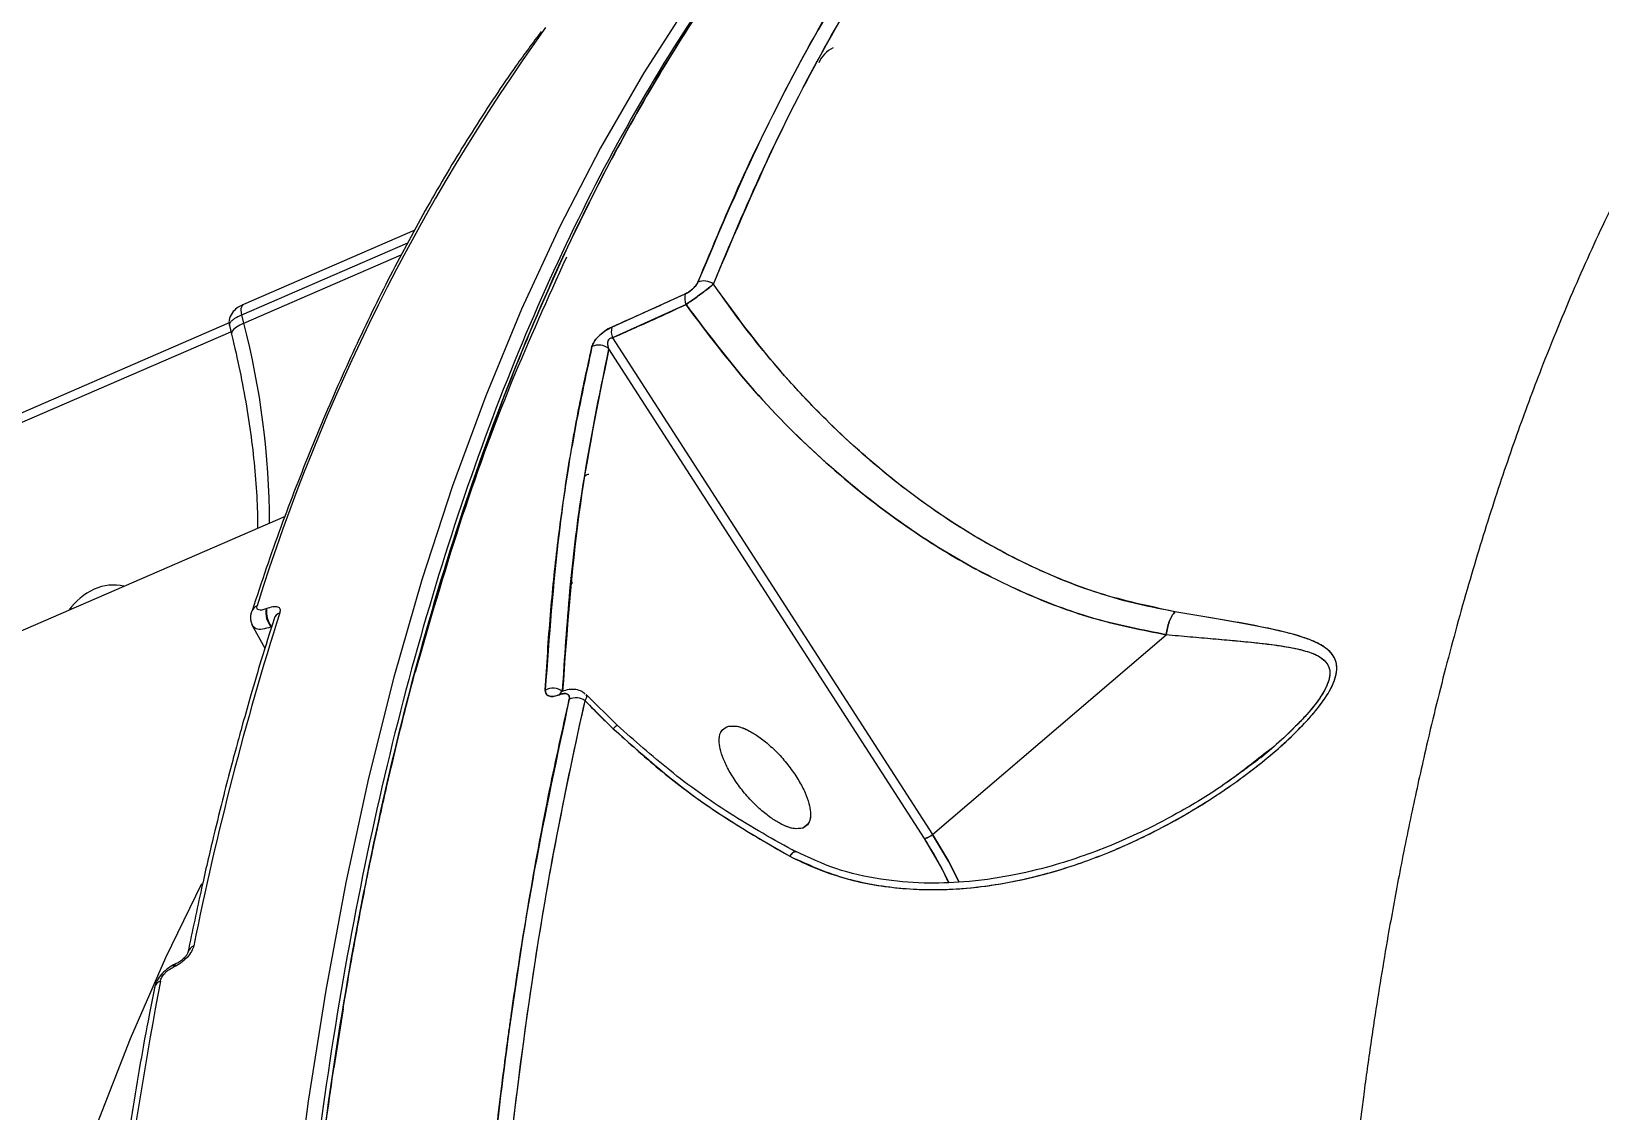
# Model space of a CAD drawing. Header units: millimetres. Extents: x -6332 to 8932, y -6739 to 7096.
# Drawn here: x -2504.1 to -2389.6, y -1802 to -1723.2 of the extents above; entities that cross this region are included whole.
import ezdxf

# ---------------------------------------------------------------- set-up
doc = ezdxf.new("R2010")
doc.units = ezdxf.units.MM
for name, color, linetype in [('DIKOM_ОБЪЕКТ', 7, 'Continuous'), ('DIKOM_РАЗМЕР_ЗОНА', 7, 'Continuous'), ('DIKOM_РАЗМЕР_ОБЪЕКТА', 7, 'Continuous')]:
    doc.layers.add(name, color=color, linetype=linetype)
doc.styles.add('style1', font='arial.ttf', dxfattribs={"width": 0.8})
doc.dimstyles.new('1-50', dxfattribs={"dimtxt": 300, "dimasz": 200, "dimexe": 100, "dimexo": 0, "dimgap": 100, "dimtad": 1, "dimtxsty": 'style1', "dimcen": 200, "dimclrd": 7, "dimclre": 7, "dimclrt": 7, "dimadec": 1, "dimazin": 2, "dimtfac": 1, "dimtmove": 0, "dimatfit": 2, "dimfxl": 0, "dimlwd": 25, "dimlwe": 18, "dimarcsym": 0})

# ---------------------------------------------------------------- blocks, each defined once
blk = doc.blocks.new('*D9')
at = {"layer": 'Defpoints', "color": 0, "transparency": 16777216}
for p in [(777.17, 5593.97), (-4228.73, -3389.78), (7301.72, -3389.78)]:
    blk.add_point(p, dxfattribs=at)
at = {"layer": 'DIKOM_РАЗМЕР_ОБЪЕКТА', "color": 7, "lineweight": 18, "transparency": 16777216}
for p, q in [((777.17, 5593.97), (7401.72, 5593.97)), ((-4228.73, -3389.78), (7401.72, -3389.78))]:
    blk.add_line(p, q, dxfattribs=at)
at = {"layer": 'DIKOM_РАЗМЕР_ОБЪЕКТА', "color": 7, "lineweight": 25, "transparency": 16777216}
blk.add_line((7301.72, 5393.97), (7301.72, -3189.78), dxfattribs=at)
at = {"layer": 'DIKOM_РАЗМЕР_ОБЪЕКТА', "color": 7, "transparency": 16777216}
for points in [[(7268.39, 5393.97), (7335.06, 5393.97), (7301.72, 5593.97)], [(7268.39, -3189.78), (7335.06, -3189.78), (7301.72, -3389.78)]]:
    blk.add_solid(points, dxfattribs=at)
at = {"layer": 'DIKOM_РАЗМЕР_ОБЪЕКТА', "color": 7, "transparency": 16777216, "insert": (7048.55, 1153.71), "char_height": 300, "attachment_point": 5, "rotation": 90, "style": 'style1'}
blk.add_mtext('9000', dxfattribs=at)
blk = doc.blocks.new('*D10')
at = {"layer": 'Defpoints', "color": 0, "transparency": 16777216}
for p in [(4034.78, 3636.59), (-4490.85, -1960.46), (4034.78, -5533.39)]:
    blk.add_point(p, dxfattribs=at)
at = {"layer": 'DIKOM_РАЗМЕР_ОБЪЕКТА', "color": 7, "lineweight": 18, "transparency": 16777216}
for p, q in [((4034.78, 3636.59), (4034.78, -5633.39)), ((-4490.85, -1960.46), (-4490.85, -5633.39))]:
    blk.add_line(p, q, dxfattribs=at)
at = {"layer": 'DIKOM_РАЗМЕР_ОБЪЕКТА', "color": 7, "lineweight": 25, "transparency": 16777216}
blk.add_line((-4290.85, -5533.39), (3834.78, -5533.39), dxfattribs=at)
at = {"layer": 'DIKOM_РАЗМЕР_ОБЪЕКТА', "color": 7, "transparency": 16777216}
for points in [[(-4290.85, -5500.05), (-4290.85, -5566.72), (-4490.85, -5533.39)], [(3834.78, -5500.05), (3834.78, -5566.72), (4034.78, -5533.39)]]:
    blk.add_solid(points, dxfattribs=at)
at = {"layer": 'DIKOM_РАЗМЕР_ОБЪЕКТА', "color": 7, "transparency": 16777216, "insert": (308.03, -5280.21), "char_height": 300, "attachment_point": 5, "style": 'style1'}
blk.add_mtext('8500', dxfattribs=at)
blk = doc.blocks.new('*D11')
at = {"layer": 'Defpoints', "color": 0, "transparency": 16777216}
for p in [(1114.35, 7096.35), (-4349.59, -4627.34), (8831.76, -4627.34)]:
    blk.add_point(p, dxfattribs=at)
at = {"layer": 'DIKOM_РАЗМЕР_ЗОНА', "color": 7, "lineweight": 18, "transparency": 16777216}
for p, q in [((1114.35, 7096.35), (8931.76, 7096.35)), ((-4349.59, -4627.34), (8931.76, -4627.34))]:
    blk.add_line(p, q, dxfattribs=at)
at = {"layer": 'DIKOM_РАЗМЕР_ЗОНА', "color": 7, "lineweight": 25, "transparency": 16777216}
blk.add_line((8831.76, 6896.35), (8831.76, -4427.34), dxfattribs=at)
at = {"layer": 'DIKOM_РАЗМЕР_ЗОНА', "color": 7, "transparency": 16777216}
for points in [[(8798.42, 6896.35), (8865.09, 6896.35), (8831.76, 7096.35)], [(8798.42, -4427.34), (8865.09, -4427.34), (8831.76, -4627.34)]]:
    blk.add_solid(points, dxfattribs=at)
at = {"layer": 'DIKOM_РАЗМЕР_ЗОНА', "color": 7, "transparency": 16777216, "insert": (8578.59, 1308.2), "char_height": 300, "attachment_point": 5, "rotation": 90, "style": 'style1'}
blk.add_mtext('11750', dxfattribs=at)
blk = doc.blocks.new('*D12')
at = {"layer": 'Defpoints', "color": 0, "transparency": 16777216}
for p in [(6134.38, 3354.85), (-6332, -2644.93), (6134.38, -6639)]:
    blk.add_point(p, dxfattribs=at)
at = {"layer": 'DIKOM_РАЗМЕР_ЗОНА', "color": 7, "lineweight": 18, "transparency": 16777216}
for p, q in [((6134.38, 3354.85), (6134.38, -6739)), ((-6332, -2644.93), (-6332, -6739))]:
    blk.add_line(p, q, dxfattribs=at)
at = {"layer": 'DIKOM_РАЗМЕР_ЗОНА', "color": 7, "lineweight": 25, "transparency": 16777216}
blk.add_line((-6132, -6639), (5934.38, -6639), dxfattribs=at)
at = {"layer": 'DIKOM_РАЗМЕР_ЗОНА', "color": 7, "transparency": 16777216}
for points in [[(-6132, -6605.67), (-6132, -6672.33), (-6332, -6639)], [(5934.38, -6605.67), (5934.38, -6672.33), (6134.38, -6639)]]:
    blk.add_solid(points, dxfattribs=at)
at = {"layer": 'DIKOM_РАЗМЕР_ЗОНА', "color": 7, "transparency": 16777216, "insert": (-98.81, -6385.83), "char_height": 300, "attachment_point": 5, "style": 'style1'}
blk.add_mtext('12500', dxfattribs=at)

msp = doc.modelspace()

# ---------------------------------------------------------------- linework, layer by layer
at = {"layer": 'DIKOM_ОБЪЕКТ', "color": 7, "linetype": 'Continuous', "lineweight": 15}
for p, q in [((-2488.753, -1743.886), (-2476.624, -1738.633)), ((-2476.124, -1737.721), (-2488.633, -1743.138)), ((-2488.605, -1744.492), (-2477.107, -1739.512)), ((-2461.723, -1744.782), (-2456.369, -1742.367)), ((-2456.316, -1743.148), (-2461.682, -1745.569)), ((-2488.605, -1744.492), (-2488.753, -1743.886)), ((-2515.953, -1756.556), (-2489.556, -1745.125)), ((-2489.686, -1744.485), (-2515.832, -1755.809)), ((-2489.665, -1744.682), (-2489.511, -1745.309)), ((-2438.906, -1782.133), (-2461.951, -1746.384)), ((-2461.682, -1745.569), (-2438.309, -1781.827)), ((-2485.584, -1758.607), (-2754.471, -1875.056)), ((-2464.761, -1763.05), (-2464.683, -1763.352)), ((-2464.61, -1763.546), (-2464.692, -1763.252)), ((-2486.946, -1765.335), (-2486.991, -1765.355)), ((-2488.04, -1766.49), (-2487.067, -1768.228)), ((-2438.309, -1781.827), (-2421.244, -1767.247)), ((-2461.342, -1773.865), (-2463.597, -1771.626)), ((-2464.853, -1772.017), (-2464.852, -1772.017)), ((-2463.687, -1772.069), (-2461.631, -1774.115)), ((-2463.905, -1773.112), (-2463.903, -1773.115)), ((-2414.324, -1776.214), (-2413.561, -1775.561)), ((-2413.585, -1775.582), (-2414.131, -1775.996)), ((-2466.404, -1779.626), (-2466.472, -1779.655)), ((-2465.132, -1779.076), (-2465.154, -1779.085)), ((-2478.864, -1781.38), (-2478.907, -1781.561)), ((-2448.314, -1783.144), (-2448.353, -1783.11)), ((-2493.55, -1791.266), (-2493.616, -1791.295)), ((-2493.703, -1791.501), (-2493.769, -1791.53)), ((-2481.349, -1794.557), (-2482.039, -1798.864))]:
    msp.add_line(p, q, dxfattribs=at)
at = {"layer": 'DIKOM_ОБЪЕКТ', "color": 7, "linetype": 'Continuous', "lineweight": 15, "flags": 128}
for points in [[(-2443.986, -1706.215), (-2445.046, -1707.311), (-2448.888, -1711.586), (-2452.563, -1716.166), (-2456.068, -1721.045), (-2459.399, -1726.221), (-2462.554, -1731.689), (-2465.53, -1737.445), (-2468.325, -1743.484), (-2470.936, -1749.799), (-2473.361, -1756.387), (-2475.598, -1763.242), (-2477.646, -1770.357), (-2479.501, -1777.727), (-2481.164, -1785.346), (-2482.632, -1793.207), (-2483.905, -1801.304), (-2484.98, -1809.629)], [(-2488.753, -1743.886), (-2488.787, -1743.714), (-2488.8, -1743.555), (-2488.792, -1743.415), (-2488.765, -1743.298), (-2488.718, -1743.208), (-2488.653, -1743.149), (-2488.633, -1743.138)], [(-2488.605, -1744.492), (-2488.907, -1744.637), (-2489.157, -1744.791), (-2489.347, -1744.946), (-2489.468, -1745.097), (-2489.517, -1745.237), (-2489.512, -1745.305)], [(-2488.052, -1765.586), (-2488.055, -1765.593), (-2488.069, -1765.647)], [(-2437.096, -1785.367), (-2437.722, -1784.137), (-2438.906, -1782.133)], [(-2438.309, -1781.827), (-2437.147, -1783.785), (-2436.368, -1785.319)], [(-2436.355, -1785.346), (-2437.147, -1783.785), (-2438.309, -1781.827)], [(-2510.129, -1943.798), (-2511.086, -1933.989), (-2511.843, -1924.327), (-2512.401, -1914.823), (-2512.759, -1905.485), (-2512.916, -1896.321), (-2512.872, -1887.341), (-2512.628, -1878.553), (-2512.184, -1869.965), (-2511.539, -1861.584), (-2510.695, -1853.418), (-2509.652, -1845.477), (-2508.412, -1837.766), (-2506.975, -1830.292), (-2505.344, -1823.063), (-2503.518, -1816.085), (-2501.501, -1809.365), (-2499.293, -1802.91), (-2496.898, -1796.724), (-2494.316, -1790.815), (-2491.673, -1785.42)]]:
    msp.add_lwpolyline(points, dxfattribs=at)
at = {"layer": 'DIKOM_ОБЪЕКТ', "color": 7, "linetype": 'Continuous', "lineweight": 15}
for centre, radius, start, end in [((-2345.929, -1809.444), 148.469, 144.3553, 162.64161), ((-2444.641, -1726.352), 2.16, 115.67677, 156.52437), ((-2455.004, -1742.538), 1.124, 52.14473, 113.29114), ((-2455.254, -1742.684), 1.159, 164.13553, 203.60057), ((-2545.74, -1759.232), 59.006, 0.12339, 14.46615), ((-2460.603, -1745.119), 1.17, 163.27728, 202.63802), ((-2462.694, -1747.21), 1.111, 48.02383, 116.11199), ((-2498.135, -1767.061), 3.439, 77.08262, 114.09702), ((-2497.342, -1768.462), 5.044, 115.82223, 143.35137), ((-2267.302, -1835.113), 229.448, 162.37717, 168.65138), ((-2487.366, -1765.823), 0.726, 111.75651, 160.90718), ((-2485.267, -1765.595), 1.74, 172.07017, 218.79209), ((-2485.221, -1765.575), 1.741, 172.07893, 218.7881), ((-2485.713, -1766.321), 0.724, 111.72391, 162.33349), ((-2466.043, -1772.298), 1.151, 52.00162, 118.65631), ((-2465.221, -1771.709), 0.342, 114.0321, 167.01587), ((-2464.362, -1773.078), 1.214, 56.19604, 113.22782), ((-2460.657, -1774.951), 1.284, 122.21904, 139.35155), ((-2460.653, -1774.955), 1.29, 122.27047, 139.32344), ((-2650.165, -1476.055), 459.883, 301.8116, 319.00071), ((-2439.167, -1780.89), 1.27, 281.86821, 312.46927), ((-2492.028, -1790.604), 0.683, 110.13085, 166.61522), ((-2493.472, -1791.556), 0.298, 119.04846, 174.97342), ((-2493.412, -1791.524), 0.292, 117.99393, 175.39526), ((-2153.295, -1856.459), 347.345, 169.39517, 180.32287), ((-2494.465, -1793.182), 0.691, 110.52059, 168.11201)]:
    msp.add_arc(centre, radius, start, end, dxfattribs=at)
for points, knots in [([(-2415.623, -1687.024), (-2416.991, -1687.599), (-2421.049, -1689.303), (-2427.426, -1693.101), (-2433.934, -1697.785), (-2439.386, -1702.536), (-2442.779, -1705.91), (-2445.011, -1708.328), (-2446.155, -1709.608), (-2447.288, -1710.921), (-2448.408, -1712.265), (-2449.516, -1713.639), (-2451.57, -1716.273), (-2454.549, -1720.399), (-2458.358, -1726.366), (-2462.096, -1733.021), (-2465.57, -1740.098), (-2468.77, -1747.557), (-2471.569, -1755.019), (-2473.348, -1760.451), (-2474.269, -1763.481), (-2474.497, -1764.242), (-2474.724, -1765.009), (-2474.949, -1765.781), (-2475.172, -1766.558), (-2475.394, -1767.34), (-2475.614, -1768.128), (-2475.942, -1769.314), (-2476.426, -1771.119), (-2477.108, -1773.766), (-2477.921, -1777.108), (-2478.843, -1781.174), (-2479.847, -1786.001), (-2480.898, -1791.623), (-2481.96, -1798.081), (-2482.885, -1804.68), (-2483.669, -1811.292), (-2484.314, -1817.783), (-2484.734, -1823.048), (-2484.991, -1826.886), (-2485.127, -1829.112), (-2485.252, -1831.388), (-2485.366, -1833.715), (-2485.469, -1836.092), (-2485.559, -1838.521), (-2485.636, -1841), (-2485.79, -1847.171), (-2485.849, -1857.004), (-2485.526, -1870.565), (-2484.845, -1883.893), (-2483.854, -1896.93), (-2482.593, -1909.629), (-2481.128, -1921.927), (-2479.957, -1930.067), (-2479.386, -1934.036)], [0, 0, 0, 0, 0.0236965, 0.0702899, 0.1176621, 0.1493564, 0.1813893, 0.1898357, 0.1983044, 0.206797, 0.2153133, 0.2238524, 0.232415, 0.2634547, 0.2960151, 0.3300955, 0.365696, 0.3982835, 0.4320469, 0.4627338, 0.4657972, 0.4688688, 0.4719499, 0.4750391, 0.4781377, 0.4812444, 0.4843605, 0.4874846, 0.4952807, 0.5055334, 0.5182447, 0.5335461, 0.5513434, 0.5716388, 0.5944326, 0.6197233, 0.6398573, 0.6613339, 0.6841528, 0.6911342, 0.6982297, 0.7054433, 0.712774, 0.7202194, 0.7277835, 0.7354621, 0.7432594, 0.7847658, 0.824663, 0.8629504, 0.8996278, 0.9346961, 0.9681543, 1, 1, 1, 1]), ([(-2479.386, -1934.036), (-2480.23, -1928.059), (-2481.913, -1916.128), (-2483.724, -1898.734), (-2485.009, -1881.797), (-2485.723, -1865.359), (-2485.878, -1849.415), (-2485.481, -1834.259), (-2484.563, -1819.869), (-2483.158, -1806.27), (-2481.255, -1793.251), (-2478.867, -1780.871), (-2475.942, -1768.903), (-2472.453, -1757.385), (-2468.36, -1746.369), (-2463.729, -1736.084), (-2458.572, -1726.58), (-2452.914, -1717.908), (-2446.906, -1710.263), (-2440.597, -1703.58), (-2434.008, -1697.827), (-2427.062, -1692.801), (-2422.118, -1690.126), (-2419.65, -1688.791)], [0, 0, 0, 0, 0.0491911, 0.0981958, 0.1469531, 0.195582, 0.2441939, 0.2929075, 0.3390348, 0.3854214, 0.4316444, 0.4776377, 0.5235009, 0.5721064, 0.62079, 0.6696663, 0.7188379, 0.7678839, 0.8166654, 0.8625267, 0.9083554, 0.9542491, 1, 1, 1, 1]), ([(-2356.266, -1695.891), (-2357.149, -1696.5), (-2359.511, -1698.129), (-2363.197, -1701.188), (-2367.353, -1705.047), (-2371.021, -1708.945), (-2374.25, -1712.774), (-2377.08, -1716.451), (-2379.856, -1720.404), (-2382.515, -1724.561), (-2384.662, -1728.237), (-2386.342, -1731.319), (-2387.637, -1733.813), (-2388.918, -1736.408), (-2390.184, -1739.106), (-2391.432, -1741.91), (-2392.661, -1744.821), (-2394.085, -1748.388), (-2395.697, -1752.726), (-2397.472, -1757.967), (-2399.208, -1763.634), (-2400.837, -1769.565), (-2402.193, -1775.104), (-2403.315, -1780.177), (-2404.225, -1784.697), (-2405.155, -1789.775), (-2405.779, -1793.598), (-2406.177, -1796.25), (-2406.307, -1797.135), (-2406.437, -1798.037), (-2406.566, -1798.953), (-2406.695, -1799.887), (-2406.843, -1800.991), (-2407.032, -1802.441), (-2407.279, -1804.415), (-2407.576, -1806.942), (-2407.911, -1810.033), (-2408.256, -1813.556), (-2408.566, -1817.129), (-2408.881, -1821.257), (-2409.165, -1825.662), (-2409.426, -1830.819), (-2409.679, -1837.565), (-2409.826, -1846.029), (-2409.78, -1855.787), (-2409.58, -1862.196), (-2409.484, -1865.278)], [0, 0, 0, 0, 0.0240941, 0.0644714, 0.1054357, 0.1469873, 0.1778132, 0.2092597, 0.2413283, 0.2740215, 0.3054078, 0.3224549, 0.3397962, 0.357434, 0.3753679, 0.3935989, 0.4121245, 0.4309459, 0.4602825, 0.4910979, 0.5233903, 0.5571596, 0.5894124, 0.6125213, 0.6369144, 0.6591051, 0.689416, 0.6936646, 0.6979762, 0.7023527, 0.7067916, 0.7112971, 0.7158667, 0.7227302, 0.732138, 0.7440913, 0.7585898, 0.7756367, 0.7931614, 0.8078179, 0.8319613, 0.8525718, 0.8764834, 0.920692, 0.9618644, 1, 1, 1, 1]), ([(-2432.198, -1702.682), (-2433.901, -1704.672), (-2437.302, -1708.648), (-2442.01, -1715.304), (-2446.671, -1722.888), (-2451.23, -1731.513), (-2454.041, -1738.172), (-2455.449, -1741.506)], [0, 0, 0, 0, 0.1870219, 0.3735559, 0.5598971, 0.7796488, 1, 1, 1, 1]), ([(-2455.449, -1741.506), (-2454.349, -1738.872), (-2452.193, -1733.705), (-2448.674, -1726.635), (-2444.937, -1719.971), (-2440.937, -1713.742), (-2436.68, -1707.891), (-2433.679, -1704.402), (-2432.198, -1702.682)], [0, 0, 0, 0, 0.1733415, 0.3400072, 0.499999, 0.6711007, 0.8377633, 1, 1, 1, 1]), ([(-2454.315, -1741.651), (-2453.128, -1738.816), (-2450.758, -1733.154), (-2446.784, -1725.311), (-2442.25, -1717.537), (-2437.09, -1709.928), (-2433.102, -1705.227), (-2431.105, -1702.873)], [0, 0, 0, 0, 0.1870163, 0.3735513, 0.5598924, 0.7796434, 1, 1, 1, 1]), ([(-2454.315, -1741.651), (-2452.719, -1737.892), (-2449.527, -1730.375), (-2443.974, -1720.268), (-2437.91, -1710.947), (-2433.378, -1705.57), (-2431.105, -1702.873)], [0, 0, 0, 0, 0.2493192, 0.4986064, 0.7485819, 1, 1, 1, 1]), ([(-2442.944, -1706.268), (-2443.965, -1707.268), (-2447.503, -1710.735), (-2452.745, -1717.534), (-2458.714, -1726.515), (-2463.945, -1736.108), (-2468.656, -1746.501), (-2472.825, -1757.678), (-2476.446, -1769.621), (-2479.514, -1782.294), (-2482.019, -1795.678), (-2483.957, -1809.742), (-2485.322, -1824.444), (-2486.093, -1839.403), (-2486.313, -1854.535), (-2486.024, -1869.775), (-2485.38, -1882.522), (-2484.66, -1892.492), (-2484.079, -1899.33), (-2483.558, -1904.701), (-2483.123, -1908.855), (-2482.748, -1912.264), (-2482.251, -1916.534), (-2481.609, -1921.698), (-2480.805, -1927.761), (-2480.167, -1932.131), (-2479.826, -1934.46)], [0, 0, 0, 0, 0.0260406, 0.0902502, 0.1486585, 0.2071547, 0.2655243, 0.3238832, 0.3822423, 0.4405961, 0.4989499, 0.5573691, 0.6158193, 0.6741664, 0.7286243, 0.7830783, 0.8375341, 0.8614943, 0.8851815, 0.9068356, 0.9154081, 0.9266396, 0.9407169, 0.9576547, 0.9774386, 1, 1, 1, 1]), ([(-2466.884, -1723.204), (-2467.5, -1724.028), (-2469.183, -1726.282), (-2471.779, -1730.226), (-2474.684, -1735.01), (-2477.438, -1740.036), (-2480.05, -1745.286), (-2482.516, -1750.756), (-2484.826, -1756.458), (-2486.658, -1761.371), (-2487.661, -1764.463), (-2487.999, -1765.506)], [0, 0, 0, 0, 0.0713604, 0.1949922, 0.3186431, 0.4423125, 0.5659908, 0.6896792, 0.8133805, 0.9370816, 1, 1, 1, 1]), ([(-2465.047, -1739.676), (-2466.417, -1742.696), (-2469.238, -1748.914), (-2472.93, -1759.031), (-2475.057, -1766.377), (-2476.103, -1769.992)], [0, 0, 0, 0, 0.324118, 0.667396, 1, 1, 1, 1]), ([(-2455.449, -1741.506), (-2455.488, -1741.584), (-2455.566, -1741.74), (-2455.809, -1742), (-2456.098, -1742.227), (-2456.278, -1742.32), (-2456.369, -1742.367)], [0, 0, 0, 0, 0.2807846, 0.5601499, 0.7797427, 1, 1, 1, 1]), ([(-2456.369, -1742.367), (-2456.318, -1742.341), (-2456.216, -1742.292), (-2456.06, -1742.192), (-2455.911, -1742.079), (-2455.731, -1741.919), (-2455.55, -1741.712), (-2455.483, -1741.574), (-2455.449, -1741.506)], [0, 0, 0, 0, 0.1269542, 0.2511724, 0.3750512, 0.5009941, 0.7505298, 1, 1, 1, 1]), ([(-2454.315, -1741.651), (-2454.428, -1741.745), (-2454.655, -1741.935), (-2455.172, -1742.333), (-2455.759, -1742.764), (-2456.13, -1743.02), (-2456.316, -1743.148)], [0, 0, 0, 0, 0.2500581, 0.4998698, 0.7497183, 1, 1, 1, 1]), ([(-2456.316, -1743.148), (-2456.1, -1742.998), (-2455.668, -1742.7), (-2455.053, -1742.241), (-2454.593, -1741.884), (-2454.406, -1741.727), (-2454.315, -1741.651)], [0, 0, 0, 0, 0.2887251, 0.5763636, 0.7934587, 1, 1, 1, 1]), ([(-2420.61, -1765.57), (-2422.463, -1765.178), (-2426.162, -1764.396), (-2431.503, -1762.184), (-2436.616, -1759.331), (-2441.531, -1755.782), (-2446.16, -1751.612), (-2450.502, -1746.904), (-2453.043, -1743.402), (-2454.315, -1741.651)], [0, 0, 0, 0, 0.1397249, 0.2790032, 0.4195436, 0.5603446, 0.7076751, 0.8537759, 1, 1, 1, 1]), ([(-2420.61, -1765.57), (-2421.711, -1765.358), (-2423.92, -1764.934), (-2427.188, -1763.909), (-2430.101, -1762.744), (-2432.699, -1761.487), (-2434.939, -1760.25), (-2437.171, -1758.861), (-2439.397, -1757.314), (-2441.678, -1755.553), (-2443.929, -1753.621), (-2446.323, -1751.355), (-2448.573, -1748.985), (-2450.711, -1746.483), (-2452.565, -1744.131), (-2453.733, -1742.475), (-2454.315, -1741.651)], [0, 0, 0, 0, 0.0827932, 0.1662701, 0.2510221, 0.311387, 0.3751226, 0.4350086, 0.4993087, 0.5675038, 0.6382014, 0.7068969, 0.7964843, 0.8633334, 0.9319576, 1, 1, 1, 1]), ([(-2488.638, -1743.14), (-2488.767, -1743.203), (-2489.047, -1743.339), (-2489.427, -1743.665), (-2489.647, -1744.05), (-2489.711, -1744.413), (-2489.678, -1744.6), (-2489.661, -1744.695)], [0, 0, 0, 0, 0.1963999, 0.4269809, 0.6986162, 0.8475289, 1, 1, 1, 1]), ([(-2456.369, -1742.367), (-2457.366, -1742.825), (-2459.146, -1743.644), (-2460.935, -1744.435), (-2461.723, -1744.782)], [0, 0, 0, 0, 0.5600127, 1, 1, 1, 1]), ([(-2461.682, -1745.569), (-2460.678, -1745.124), (-2458.885, -1744.33), (-2457.101, -1743.509), (-2456.316, -1743.148)], [0, 0, 0, 0, 0.5600248, 1, 1, 1, 1]), ([(-2456.316, -1743.148), (-2454.798, -1745.159), (-2451.76, -1749.186), (-2446.509, -1754.486), (-2441.269, -1758.742), (-2436.163, -1762.002), (-2431.361, -1764.392), (-2426.382, -1766.244), (-2422.96, -1766.912), (-2421.244, -1767.247)], [0, 0, 0, 0, 0.1656461, 0.3315205, 0.4990065, 0.6247119, 0.7500157, 0.8746266, 1, 1, 1, 1]), ([(-2421.244, -1767.247), (-2422.957, -1766.913), (-2426.373, -1766.247), (-2431.342, -1764.4), (-2436.136, -1762.017), (-2441.221, -1758.775), (-2446.461, -1754.531), (-2451.727, -1749.226), (-2454.788, -1745.172), (-2456.316, -1743.148)], [0, 0, 0, 0, 0.1251525, 0.2495243, 0.374578, 0.5000467, 0.6660979, 0.8332536, 1, 1, 1, 1]), ([(-2488.753, -1743.886), (-2488.949, -1743.981), (-2489.248, -1744.126), (-2489.502, -1744.329), (-2489.66, -1744.508), (-2489.661, -1744.617), (-2489.661, -1744.682)], [0, 0, 0, 0, 0.3480937, 0.5314497, 0.7207462, 1, 1, 1, 1]), ([(-2489.518, -1745.307), (-2489.484, -1745.438), (-2489.221, -1746.45), (-2488.825, -1748.323), (-2488.343, -1750.912), (-2487.979, -1753.458), (-2487.734, -1755.93), (-2487.61, -1757.95), (-2487.615, -1759.093), (-2487.616, -1759.487)], [0, 0, 0, 0, 0.0256453, 0.1979539, 0.3730825, 0.5499674, 0.7279231, 0.9062691, 1, 1, 1, 1]), ([(-2461.723, -1744.782), (-2461.901, -1744.874), (-2462.257, -1745.056), (-2462.746, -1745.479), (-2463.069, -1745.884), (-2463.145, -1746.103), (-2463.183, -1746.212)], [0, 0, 0, 0, 0.2496556, 0.4990499, 0.750109, 1, 1, 1, 1]), ([(-2463.183, -1746.212), (-2463.145, -1746.103), (-2463.07, -1745.886), (-2462.796, -1745.543), (-2462.505, -1745.271), (-2462.253, -1745.077), (-2461.985, -1744.907), (-2461.81, -1744.824), (-2461.723, -1744.782)], [0, 0, 0, 0, 0.2483668, 0.4979958, 0.6250714, 0.7486939, 0.8739305, 1, 1, 1, 1]), ([(-2463.183, -1746.212), (-2463.656, -1748.419), (-2464.602, -1752.83), (-2465.852, -1761.1), (-2466.313, -1767.423), (-2466.595, -1771.288)], [0, 0, 0, 0, 0.2801056, 0.5599839, 1, 1, 1, 1]), ([(-2466.595, -1771.288), (-2466.48, -1769.451), (-2466.257, -1765.865), (-2465.717, -1760.688), (-2465.033, -1755.687), (-2464.202, -1750.843), (-2463.518, -1747.736), (-2463.183, -1746.212)], [0, 0, 0, 0, 0.2074361, 0.4049769, 0.6038432, 0.8057345, 1, 1, 1, 1]), ([(-2461.951, -1746.384), (-2462.763, -1750.333), (-2464.389, -1758.241), (-2465.019, -1767.005), (-2465.334, -1771.391)], [0, 0, 0, 0, 0.4994971, 1, 1, 1, 1]), ([(-2465.334, -1771.391), (-2465.173, -1768.925), (-2464.85, -1763.995), (-2463.834, -1755.555), (-2462.665, -1749.863), (-2461.951, -1746.384)], [0, 0, 0, 0, 0.2801061, 0.5599854, 1, 1, 1, 1]), ([(-2461.951, -1746.384), (-2461.993, -1746.233), (-2462.048, -1746.041), (-2462.001, -1745.789), (-2461.948, -1745.684), (-2461.884, -1745.621), (-2461.822, -1745.587), (-2461.753, -1745.567), (-2461.707, -1745.568), (-2461.682, -1745.569)], [0, 0, 0, 0, 0.4985427, 0.6391574, 0.7488919, 0.8078557, 0.8661082, 0.9288825, 1, 1, 1, 1]), ([(-2461.951, -1746.384), (-2461.991, -1746.242), (-2462.042, -1746.062), (-2462.01, -1745.824), (-2461.967, -1745.711), (-2461.899, -1745.63), (-2461.825, -1745.587), (-2461.754, -1745.567), (-2461.707, -1745.568), (-2461.682, -1745.569)], [0, 0, 0, 0, 0.4708278, 0.6004007, 0.7102262, 0.8043867, 0.8645032, 0.9284257, 1, 1, 1, 1]), ([(-2265.973, -1753.201), (-2267.836, -1756.039), (-2271.959, -1762.32), (-2278.619, -1771.822), (-2285.898, -1781.746), (-2293.408, -1791.475), (-2301.14, -1801.005), (-2309.091, -1810.333), (-2317.257, -1819.451), (-2325.635, -1828.356), (-2334.221, -1837.041), (-2343.01, -1845.501), (-2351.998, -1853.732), (-2361.181, -1861.729), (-2370.554, -1869.485), (-2380.113, -1876.999), (-2389.854, -1884.264), (-2399.771, -1891.275), (-2409.86, -1898.03), (-2420.115, -1904.523), (-2430.532, -1910.75), (-2441.105, -1916.708), (-2451.827, -1922.394), (-2462.702, -1927.789), (-2471.757, -1932.051), (-2477.23, -1934.407), (-2478.987, -1935.163)], [0, 0, 0, 0, 0.0350796, 0.0776591, 0.1202693, 0.1629168, 0.2055945, 0.2483082, 0.2910551, 0.3338343, 0.3766468, 0.4194933, 0.4623723, 0.5052843, 0.5482294, 0.5912093, 0.634222, 0.677267, 0.7203471, 0.7634614, 0.8066089, 0.8497917, 0.8930068, 0.9362571, 0.9795423, 1, 1, 1, 1]), ([(-2265.851, -1753.592), (-2270.346, -1760.288), (-2279.335, -1773.679), (-2293.912, -1792.827), (-2309.252, -1811.24), (-2325.404, -1828.818), (-2342.314, -1845.54), (-2359.957, -1861.368), (-2378.292, -1876.275), (-2397.285, -1890.226), (-2416.895, -1903.201), (-2437.093, -1915.148), (-2457.798, -1926.139), (-2472.014, -1932.573), (-2479.122, -1935.79)], [0, 0, 0, 0, 0.0833334, 0.1666661, 0.249999, 0.3333334, 0.4166673, 0.4999994, 0.5833335, 0.6666669, 0.7500002, 0.8333339, 0.9166667, 1, 1, 1, 1]), ([(-2463.676, -1755.659), (-2463.612, -1755.603), (-2463.531, -1755.531), (-2463.426, -1755.52), (-2463.403, -1755.517)], [0, 0, 0, 0, 0.7844787, 1, 1, 1, 1]), ([(-2486.403, -1766.101), (-2486.716, -1767.091), (-2487.293, -1768.92), (-2488.052, -1771.485), (-2488.656, -1773.609), (-2489.126, -1775.32), (-2489.588, -1777.051), (-2490.148, -1779.213), (-2490.884, -1782.204), (-2491.767, -1786.01), (-2492.364, -1788.871), (-2492.69, -1790.434)], [0, 0, 0, 0, 0.1290104, 0.2382742, 0.3277879, 0.3975371, 0.4524933, 0.5428779, 0.6642658, 0.8166385, 1, 1, 1, 1]), ([(-2488.052, -1765.583), (-2488.076, -1765.673), (-2488.124, -1765.857), (-2488.122, -1766.135), (-2488.068, -1766.403), (-2487.987, -1766.558), (-2487.947, -1766.636)], [0, 0, 0, 0, 0.2432008, 0.4943536, 0.7473551, 1, 1, 1, 1]), ([(-2486.991, -1765.355), (-2487.097, -1765.393), (-2487.308, -1765.469), (-2487.54, -1765.458), (-2487.671, -1765.355), (-2487.647, -1765.218), (-2487.636, -1765.149)], [0, 0, 0, 0, 0.2507287, 0.5000782, 0.7498605, 1, 1, 1, 1]), ([(-2486.946, -1765.335), (-2486.787, -1765.277), (-2486.47, -1765.162), (-2486.125, -1765.182), (-2485.93, -1765.338), (-2485.964, -1765.545), (-2485.982, -1765.648)], [0, 0, 0, 0, 0.2505664, 0.5002148, 0.7500005, 1, 1, 1, 1]), ([(-2448.742, -1783.426), (-2447.469, -1783.999), (-2444.93, -1785.141), (-2440.752, -1785.856), (-2436.566, -1785.913), (-2432.42, -1785.354), (-2428.404, -1784.299), (-2424.539, -1782.833), (-2420.841, -1781.013), (-2417.316, -1778.878), (-2414.011, -1776.452), (-2411.51, -1774.192), (-2409.86, -1772.267), (-2408.948, -1770.796), (-2408.669, -1769.479), (-2409.128, -1768.536), (-2410.042, -1767.896), (-2411.598, -1767.276), (-2413.945, -1766.728), (-2417.105, -1766.156), (-2419.441, -1765.765), (-2420.61, -1765.57)], [0, 0, 0, 0, 0.0618912, 0.1233996, 0.1852459, 0.247011, 0.3091215, 0.3707875, 0.4326115, 0.4951132, 0.5578586, 0.6209461, 0.6530979, 0.6854579, 0.7177586, 0.7499408, 0.7818889, 0.8134126, 0.8761058, 0.9380013, 1, 1, 1, 1]), ([(-2448.742, -1783.426), (-2448.115, -1783.732), (-2446.845, -1784.352), (-2444.831, -1785.019), (-2442.752, -1785.503), (-2440.461, -1785.812), (-2437.908, -1785.908), (-2435.096, -1785.727), (-2431.816, -1785.205), (-2428.172, -1784.225), (-2424.718, -1782.888), (-2421.805, -1781.491), (-2419.396, -1780.15), (-2417.254, -1778.789), (-2415.415, -1777.481), (-2413.791, -1776.205), (-2412.305, -1774.905), (-2411.148, -1773.745), (-2410.351, -1772.835), (-2409.793, -1772.112), (-2409.334, -1771.409), (-2408.873, -1770.486), (-2408.721, -1769.654), (-2408.909, -1768.988), (-2409.211, -1768.537), (-2409.695, -1768.131), (-2410.374, -1767.761), (-2411.301, -1767.408), (-2412.508, -1767.065), (-2414.431, -1766.638), (-2417.091, -1766.158), (-2419.435, -1765.766), (-2420.61, -1765.57)], [0, 0, 0, 0, 0.0311015, 0.0629373, 0.0936019, 0.125284, 0.1649227, 0.2064756, 0.2502149, 0.3127709, 0.3749466, 0.4164603, 0.458504, 0.4997841, 0.5319775, 0.561973, 0.5953178, 0.6246643, 0.6409828, 0.6560412, 0.6723771, 0.6876072, 0.7188953, 0.7341676, 0.7504174, 0.7692615, 0.7901179, 0.8132444, 0.8430387, 0.8757785, 0.9377011, 1, 1, 1, 1]), ([(-2420.61, -1765.57), (-2420.686, -1765.67), (-2420.839, -1765.873), (-2421.026, -1766.288), (-2421.17, -1766.752), (-2421.216, -1767.079), (-2421.239, -1767.24)], [0, 0, 0, 0, 0.2460602, 0.5000992, 0.753923, 1, 1, 1, 1]), ([(-2421.239, -1767.24), (-2421.216, -1767.079), (-2421.169, -1766.752), (-2421.025, -1766.288), (-2420.839, -1765.873), (-2420.686, -1765.67), (-2420.61, -1765.57)], [0, 0, 0, 0, 0.2461252, 0.4999803, 0.7540119, 1, 1, 1, 1]), ([(-2486.624, -1766.685), (-2486.838, -1766.754), (-2487.267, -1766.891), (-2487.745, -1766.862), (-2487.874, -1766.697), (-2487.933, -1766.622)], [0, 0, 0, 0, 0.3500816, 0.7002056, 1, 1, 1, 1]), ([(-2421.244, -1767.247), (-2421.243, -1767.246), (-2421.241, -1767.245), (-2421.239, -1767.242), (-2421.239, -1767.241), (-2421.239, -1767.24)], [0, 0, 0, 0, 0.4833694, 0.7065304, 1, 1, 1, 1]), ([(-2421.244, -1767.247), (-2421.243, -1767.246), (-2421.241, -1767.244), (-2421.24, -1767.242), (-2421.239, -1767.24), (-2421.239, -1767.24)], [0, 0, 0, 0, 0.5638917, 0.7941989, 1, 1, 1, 1]), ([(-2421.239, -1767.24), (-2420.074, -1767.342), (-2417.75, -1767.547), (-2414.582, -1767.83), (-2412.207, -1768.131), (-2410.615, -1768.548), (-2409.674, -1769.023), (-2409.263, -1769.688), (-2409.306, -1770.41), (-2409.597, -1771.241), (-2410.361, -1772.399), (-2412.019, -1774.237), (-2414.277, -1776.252), (-2416.242, -1777.631), (-2417.107, -1778.238)], [0, 0, 0, 0, 0.1303008, 0.2597926, 0.3894801, 0.4535291, 0.5170185, 0.5790815, 0.609734, 0.6408494, 0.703844, 0.7682839, 0.8979303, 1, 1, 1, 1]), ([(-2421.239, -1767.24), (-2420.656, -1767.292), (-2419.492, -1767.395), (-2417.82, -1767.541), (-2416.211, -1767.683), (-2414.802, -1767.822), (-2413.619, -1767.958), (-2412.684, -1768.091), (-2411.824, -1768.243), (-2411.027, -1768.437), (-2410.298, -1768.701), (-2409.609, -1769.118), (-2409.248, -1769.711), (-2409.321, -1770.486), (-2409.571, -1771.133), (-2409.986, -1771.831), (-2410.503, -1772.525), (-2411.117, -1773.237), (-2412.131, -1774.297), (-2413.357, -1775.431), (-2414.422, -1776.257), (-2414.796, -1776.546)], [0, 0, 0, 0, 0.0712341, 0.1421198, 0.2128494, 0.283625, 0.3368739, 0.3843965, 0.4262274, 0.4752645, 0.5230661, 0.5691319, 0.6406463, 0.6759853, 0.7122257, 0.7462903, 0.7839642, 0.8179405, 0.8556545, 0.9494166, 1, 1, 1, 1]), ([(-2466.595, -1771.288), (-2466.582, -1771.398), (-2466.555, -1771.618), (-2466.295, -1771.759), (-2465.954, -1771.769), (-2465.687, -1771.678), (-2465.554, -1771.632)], [0, 0, 0, 0, 0.2794382, 0.5596947, 0.7802166, 1, 1, 1, 1]), ([(-2465.554, -1771.632), (-2465.705, -1771.682), (-2466.007, -1771.783), (-2466.343, -1771.743), (-2466.565, -1771.587), (-2466.585, -1771.387), (-2466.595, -1771.288)], [0, 0, 0, 0, 0.2500237, 0.5004599, 0.7507079, 1, 1, 1, 1]), ([(-2465.554, -1771.632), (-2465.427, -1771.592), (-2465.172, -1771.512), (-2464.937, -1771.582), (-2464.818, -1771.734), (-2464.833, -1771.886), (-2464.841, -1771.962)], [0, 0, 0, 0, 0.278894, 0.558409, 0.7788717, 1, 1, 1, 1]), ([(-2464.841, -1771.962), (-2464.834, -1771.877), (-2464.82, -1771.706), (-2464.967, -1771.564), (-2465.173, -1771.533), (-2465.38, -1771.567), (-2465.496, -1771.611), (-2465.554, -1771.632)], [0, 0, 0, 0, 0.25009, 0.4994602, 0.7492267, 0.8760882, 1, 1, 1, 1]), ([(-2465.376, -1771.404), (-2465.395, -1771.412), (-2465.434, -1771.428), (-2465.457, -1771.434), (-2465.447, -1771.439), (-2465.446, -1771.44)], [0, 0, 0, 0, 0.4672861, 0.9330976, 1, 1, 1, 1]), ([(-2463.675, -1771.584), (-2463.755, -1771.517), (-2463.944, -1771.358), (-2464.353, -1771.239), (-2464.859, -1771.226), (-2465.203, -1771.344), (-2465.376, -1771.404)], [0, 0, 0, 0, 0.1885617, 0.4492849, 0.7230012, 1, 1, 1, 1]), ([(-2463.613, -1771.643), (-2463.606, -1771.646), (-2463.576, -1771.661), (-2463.558, -1771.771), (-2463.632, -1771.943), (-2463.687, -1772.069)], [0, 0, 0, 0, 0.0766743, 0.3267761, 1, 1, 1, 1]), ([(-2463.687, -1772.069), (-2463.612, -1771.915), (-2463.511, -1771.708), (-2463.615, -1771.672), (-2463.642, -1771.663)], [0, 0, 0, 0, 0.7429278, 1, 1, 1, 1]), ([(-2464.841, -1771.962), (-2465.728, -1776.089), (-2467.501, -1784.335), (-2469.361, -1796.566), (-2470.74, -1808.241), (-2471.308, -1815.677), (-2471.592, -1819.399)], [0, 0, 0, 0, 0.2802004, 0.5599285, 0.7797755, 1, 1, 1, 1]), ([(-2471.592, -1819.399), (-2471.444, -1817.349), (-2471.165, -1813.505), (-2470.673, -1808.228), (-2470.216, -1803.941), (-2469.813, -1800.543), (-2469.543, -1798.434), (-2469.376, -1797.185), (-2469.301, -1796.625), (-2469.229, -1796.1), (-2469.161, -1795.612), (-2469.098, -1795.158), (-2468.647, -1791.981), (-2467.767, -1786.397), (-2466.36, -1778.815), (-2465.33, -1774.169), (-2464.841, -1771.962)], [0, 0, 0, 0, 0.1208194, 0.2266486, 0.3174775, 0.3821872, 0.4363216, 0.4487446, 0.4604473, 0.4714279, 0.4816754, 0.4912066, 0.5000016, 0.682433, 0.8491006, 1, 1, 1, 1]), ([(-2470.42, -1819.443), (-2470.049, -1814.725), (-2469.307, -1805.298), (-2467.656, -1792.847), (-2465.797, -1781.749), (-2464.39, -1775.298), (-2463.687, -1772.069)], [0, 0, 0, 0, 0.2802041, 0.5599204, 0.7797706, 1, 1, 1, 1]), ([(-2470.42, -1819.442), (-2470.095, -1815.241), (-2469.444, -1806.836), (-2467.938, -1794.792), (-2466.077, -1783.121), (-2464.485, -1775.759), (-2463.687, -1772.069)], [0, 0, 0, 0, 0.2491956, 0.4986306, 0.7487489, 1, 1, 1, 1]), ([(-2463.687, -1772.069), (-2463.266, -1772.502), (-2462.593, -1773.196), (-2461.894, -1773.864), (-2461.631, -1774.115)], [0, 0, 0, 0, 0.6242724, 1, 1, 1, 1]), ([(-2461.631, -1774.115), (-2460.525, -1775.115), (-2458.306, -1777.122), (-2454.057, -1780.348), (-2450.755, -1782.26), (-2448.742, -1783.426)], [0, 0, 0, 0, 0.2793152, 0.5604727, 1, 1, 1, 1]), ([(-2461.631, -1774.115), (-2459.636, -1775.884), (-2455.631, -1779.434), (-2451.043, -1782.092), (-2448.742, -1783.426)], [0, 0, 0, 0, 0.4983309, 1, 1, 1, 1]), ([(-2448.259, -1783.135), (-2449.9, -1782.219), (-2453.1, -1780.434), (-2457.468, -1777.291), (-2460.079, -1774.982), (-2461.342, -1773.865)], [0, 0, 0, 0, 0.3524733, 0.6868895, 1, 1, 1, 1]), ([(-2447.774, -1781.364), (-2447.971, -1781.401), (-2448.417, -1781.483), (-2449.274, -1781.161), (-2450.134, -1780.629), (-2450.894, -1780.025), (-2451.677, -1779.254), (-2452.417, -1778.367), (-2453.043, -1777.436), (-2453.507, -1776.546), (-2453.79, -1775.762), (-2453.933, -1774.961), (-2453.832, -1774.276), (-2453.485, -1774.061), (-2453.333, -1773.966)], [0, 0, 0, 0, 0.0887088, 0.2016799, 0.2684578, 0.3414471, 0.4193826, 0.4999969, 0.5806191, 0.6585343, 0.7315353, 0.7982951, 0.9112912, 1, 1, 1, 1]), ([(-2447.774, -1781.364), (-2447.996, -1781.402), (-2448.449, -1781.477), (-2449.308, -1781.14), (-2450.133, -1780.629), (-2450.894, -1780.025), (-2451.677, -1779.254), (-2452.417, -1778.367), (-2453.043, -1777.436), (-2453.507, -1776.546), (-2453.79, -1775.761), (-2453.927, -1774.992), (-2453.841, -1774.297), (-2453.5, -1774.075), (-2453.333, -1773.966)], [0, 0, 0, 0, 0.0986966, 0.2017026, 0.2683489, 0.3414584, 0.4193885, 0.4999971, 0.5806138, 0.6585236, 0.7316712, 0.7982772, 0.9013033, 1, 1, 1, 1]), ([(-2453.333, -1773.966), (-2453.111, -1773.929), (-2452.658, -1773.853), (-2451.799, -1774.191), (-2450.973, -1774.701), (-2450.213, -1775.305), (-2449.429, -1776.075), (-2448.69, -1776.964), (-2448.063, -1777.894), (-2447.599, -1778.785), (-2447.316, -1779.569), (-2447.18, -1780.338), (-2447.265, -1781.033), (-2447.607, -1781.255), (-2447.774, -1781.364)], [0, 0, 0, 0, 0.0986966, 0.2017026, 0.268349, 0.3414585, 0.4193428, 0.5000025, 0.5806189, 0.6585292, 0.7316273, 0.7982771, 0.9013033, 1, 1, 1, 1]), ([(-2453.333, -1773.966), (-2453.136, -1773.929), (-2452.689, -1773.846), (-2451.832, -1774.17), (-2450.973, -1774.701), (-2450.213, -1775.306), (-2449.429, -1776.075), (-2448.69, -1776.964), (-2448.063, -1777.894), (-2447.6, -1778.784), (-2447.316, -1779.568), (-2447.174, -1780.37), (-2447.275, -1781.054), (-2447.621, -1781.27), (-2447.774, -1781.364)], [0, 0, 0, 0, 0.0887071, 0.2016932, 0.2684666, 0.3414572, 0.419345, 0.5000084, 0.5806285, 0.6585423, 0.7315409, 0.7982999, 0.9112933, 1, 1, 1, 1]), ([(-2414.131, -1775.996), (-2415.071, -1776.739), (-2416.969, -1778.24), (-2419.934, -1780.045), (-2422.623, -1781.465), (-2425.001, -1782.536), (-2427.278, -1783.414), (-2429.802, -1784.215), (-2432.727, -1784.912), (-2435.834, -1785.342), (-2439.018, -1785.438), (-2442.156, -1785.157), (-2445.37, -1784.454), (-2447.358, -1783.519), (-2448.332, -1783.061)], [0, 0, 0, 0, 0.1006006, 0.2031548, 0.2866913, 0.3516398, 0.416703, 0.4851415, 0.5667861, 0.6603387, 0.7382467, 0.8228965, 0.9131827, 1, 1, 1, 1]), ([(-2438.906, -1782.133), (-2438.868, -1782.127), (-2438.791, -1782.115), (-2438.628, -1782.045), (-2438.457, -1781.943), (-2438.358, -1781.866), (-2438.309, -1781.827)], [0, 0, 0, 0, 0.2500901, 0.4998913, 0.750554, 1, 1, 1, 1]), ([(-2437.144, -1785.332), (-2437.306, -1784.977), (-2437.784, -1783.933), (-2438.459, -1782.849), (-2438.906, -1782.133)], [0, 0, 0, 0, 0.3391568, 1, 1, 1, 1]), ([(-2448.742, -1783.426), (-2448.671, -1783.34), (-2448.528, -1783.165), (-2448.411, -1783.077), (-2448.386, -1783.088), (-2448.385, -1783.089)], [0, 0, 0, 0, 0.4868616, 0.9853492, 1, 1, 1, 1]), ([(-2448.385, -1783.089), (-2448.428, -1783.108), (-2448.514, -1783.146), (-2448.665, -1783.332), (-2448.742, -1783.426)], [0, 0, 0, 0, 0.4954464, 1, 1, 1, 1]), ([(-2492.263, -1789.963), (-2492.307, -1790.098), (-2492.394, -1790.369), (-2492.682, -1790.749), (-2492.965, -1791.026), (-2493.201, -1791.217), (-2493.451, -1791.382), (-2493.619, -1791.461), (-2493.703, -1791.501)], [0, 0, 0, 0, 0.2499795, 0.4992936, 0.6247545, 0.7495765, 0.8749408, 1, 1, 1, 1]), ([(-2493.616, -1791.295), (-2493.787, -1791.384), (-2494.132, -1791.563), (-2494.607, -1792.004), (-2494.958, -1792.473), (-2495.05, -1792.77), (-2495.091, -1792.899)], [0, 0, 0, 0, 0.2587175, 0.5225113, 0.7916589, 1, 1, 1, 1]), ([(-2492.694, -1790.449), (-2492.713, -1790.505), (-2492.742, -1790.589), (-2492.85, -1790.737), (-2492.955, -1790.853), (-2493.083, -1790.973), (-2493.229, -1791.087), (-2493.389, -1791.19), (-2493.496, -1791.241), (-2493.55, -1791.266)], [0, 0, 0, 0, 0.2422096, 0.3664779, 0.4915255, 0.617578, 0.7445261, 0.8718385, 1, 1, 1, 1]), ([(-2494.707, -1792.536), (-2494.679, -1792.447), (-2494.624, -1792.268), (-2494.436, -1792.02), (-2494.252, -1791.839), (-2494.096, -1791.716), (-2493.933, -1791.607), (-2493.824, -1791.556), (-2493.769, -1791.53)], [0, 0, 0, 0, 0.2502066, 0.4992605, 0.6249926, 0.7493758, 0.874677, 1, 1, 1, 1]), ([(-2495.122, -1793.044), (-2495.257, -1793.7), (-2495.863, -1796.657), (-2496.785, -1802.106), (-2497.883, -1809.392), (-2498.811, -1816.872), (-2499.585, -1824.522), (-2500.198, -1832.344), (-2500.656, -1840.327), (-2500.942, -1848.482), (-2501.073, -1854.694), (-2501.058, -1858.234), (-2501.055, -1858.953)], [0, 0, 0, 0, 0.0333832, 0.1504859, 0.2675942, 0.3846948, 0.5017886, 0.618878, 0.7359662, 0.8530499, 0.9701267, 1, 1, 1, 1])]:
    msp.add_open_spline(points, degree=3, knots=knots, dxfattribs=at)

# ---------------------------------------------------------------- dimensions: what is measured, and where the dimension line sits
at = {"layer": 'DIKOM_РАЗМЕР_ЗОНА'}
dim = msp.add_linear_dim(base=(8831.757, -4627.344), p1=(1114.346, 7096.351), p2=(-4349.589, -4627.344), angle=90, text='11750', dimstyle='1-50', dxfattribs=at)
dim.commit()
dim.dimension.update_dxf_attribs({"geometry": '*D11', "text_midpoint": (8831.757, 1308.196), "dimtype": 160})
dim = msp.add_linear_dim(base=(6134.379, -6639), p1=(-6332, -2644.933), p2=(6134.379, 3354.853), text='12500', dimstyle='1-50', dxfattribs=at)
dim.commit()
dim.dimension.update_dxf_attribs({"geometry": '*D12', "text_midpoint": (-98.81, -6639), "dimtype": 160})
at = {"layer": 'DIKOM_РАЗМЕР_ОБЪЕКТА'}
dim = msp.add_linear_dim(base=(7301.722, -3389.779), p1=(777.17, 5593.968), p2=(-4228.728, -3389.779), angle=90, text='9000', dimstyle='1-50', dxfattribs=at)
dim.commit()
dim.dimension.update_dxf_attribs({"geometry": '*D9', "text_midpoint": (7301.722, 1153.714), "dimtype": 160})
dim = msp.add_linear_dim(base=(4034.777, -5533.386), p1=(-4490.848, -1960.464), p2=(4034.777, 3636.587), text='8500', dimstyle='1-50', dxfattribs=at)
dim.commit()
dim.dimension.update_dxf_attribs({"geometry": '*D10', "text_midpoint": (308.034, -5533.386), "dimtype": 160})

doc.saveas('drawing.dxf')
